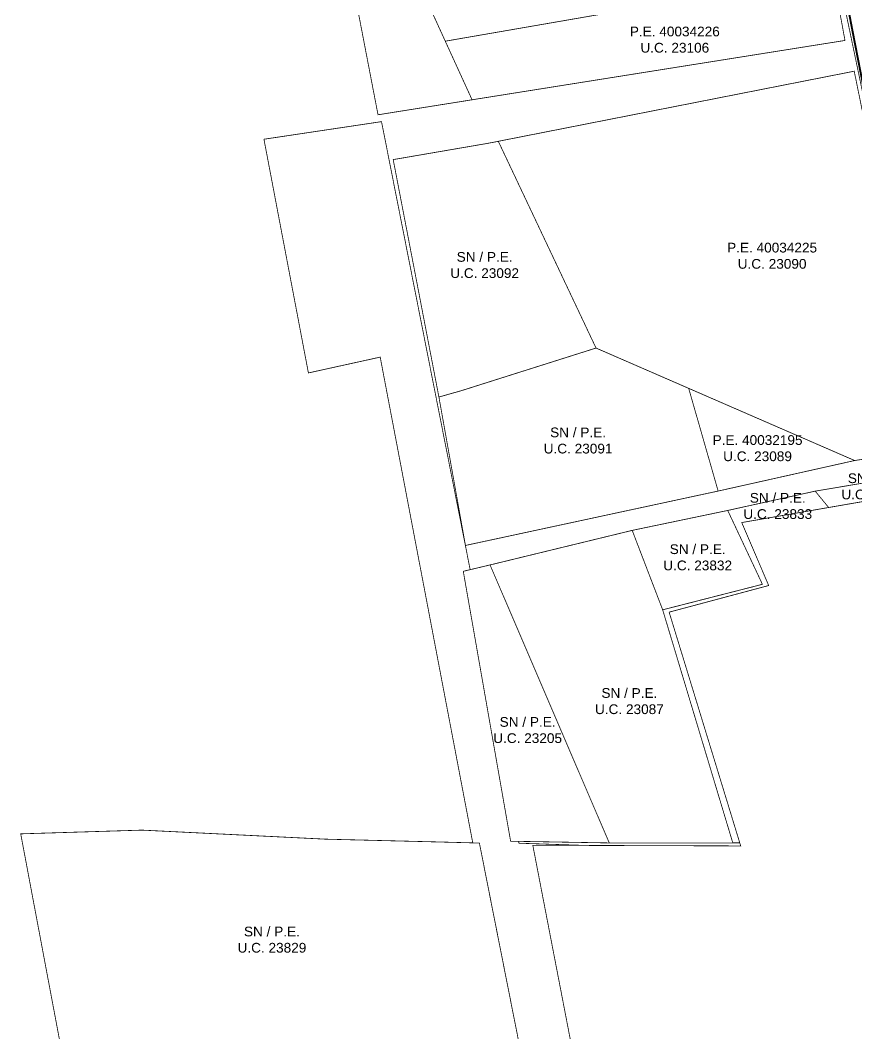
# Model space of a CAD drawing. Header units: metres. Extents: x 561401 to 594056, y 8460144 to 8508504.
# Drawn here: x 586773.5 to 586988.4, y 8500278.2 to 8500538.5 of the extents above; entities that cross this region are included whole.
import ezdxf

# ---------------------------------------------------------------- set-up
doc = ezdxf.new("R2010")
doc.units = ezdxf.units.M
for name, color, linetype in [('1.1. DERECHO DE VIA', 230, 'Continuous'), ('1.2. AFECTADOS BASE GRAFICA SUNARP', 150, 'Continuous'), ('1.2. BASE GRAFICA GORE', 76, 'Continuous'), ('1.2. BASE GRAFICA SUNARP', 150, 'Continuous'), ('1.3 ETIQUETA P.E. Y U.C.', 1, 'Continuous')]:
    doc.layers.add(name, color=color, linetype=linetype)
doc.styles.add('Arial', font='arial.ttf', dxfattribs={"height": 1})

msp = doc.modelspace()

# ---------------------------------------------------------------- linework, layer by layer
at = {"layer": '1.1. DERECHO DE VIA', "color": 230, "linetype": 'Continuous', "lineweight": 40, "ltscale": 0.2, "const_width": 0.5}
msp.add_lwpolyline([(587039.7, 8500260.51), (587035.97, 8500280.16), (587032.29, 8500299.82), (587028.65, 8500319.48), (587024.92, 8500339.13), (587021.1, 8500358.76), (587017.18, 8500378.38), (587013.32, 8500398), (587009.58, 8500417.65), (587005.79, 8500437.29), (587002.04, 8500456.93), (586998.55, 8500476.62), (586994.98, 8500496.3), (586991.15, 8500515.93), (586987.32, 8500535.56), (586983.56, 8500555.2)], dxfattribs=at)
at = {"layer": '1.2. AFECTADOS BASE GRAFICA SUNARP', "color": 64, "linetype": 'Continuous', "lineweight": -3, "const_width": 0.2}
msp.add_lwpolyline([(586978.98, 8500572.03), (587011.1, 8500418.57), (587009.13, 8500418.22), (587059.72, 8500144.85)], dxfattribs=at)
msp.add_lwpolyline([(586891.44, 8500327.2), (586894.09, 8500313.79), (586904.05, 8500263.53), (586914.86, 8500209.74), (586919.03, 8500189.64), (586916.08, 8500189.14), (586927.53, 8500129.08), (586942.83, 8500131.56), (586905.16, 8500326.63), (586905.16, 8500326.63), (586918.49, 8500326.59), (586901.59, 8500327.16), (586901.51, 8500327.63), (586899.46, 8500327.67), (586899.46, 8500327.67), (586887.3, 8500396.99), (586889.07, 8500397.41), (586866.3, 8500512.48), (586836.1, 8500507.96), (586847.52, 8500447.94), (586865.96, 8500452), (586889.74, 8500327.24), (586891.44, 8500327.2)], close=True, dxfattribs=at)
at = {"layer": '1.2. BASE GRAFICA GORE', "color": 64, "linetype": 'Continuous', "lineweight": -3, "const_width": 0.2}
for points in [[(586846.49, 8500612.39), (586865.4, 8500514.24), (586889.56, 8500518.09), (586882.68, 8500533.14), (586874.06, 8500552.01), (586865.96, 8500569.76), (586857.17, 8500589), (586846.49, 8500612.39)], [(586869.3, 8500502.73), (586881.04, 8500441.75), (586886.73, 8500443.36), (586921.4, 8500454.33), (586896.3, 8500507.43), (586893.8, 8500506.94), (586869.3, 8500502.73)], [(586881.04, 8500441.75), (586887.86, 8500403.63), (586952.77, 8500417.6), (586945.2, 8500443.98), (586921.4, 8500454.33), (586886.73, 8500443.36), (586881.04, 8500441.75)], [(587005.93, 8500422.32), (586977.7, 8500417.58), (586981.15, 8500413.38), (587006.79, 8500417.82), (587005.93, 8500422.32)], [(586977.7, 8500417.58), (586955.23, 8500412.62), (586964.14, 8500393.65), (586938.52, 8500387.1), (586956.53, 8500327.24), (586958.32, 8500327.25), (586940.18, 8500386.5), (586965.75, 8500393.34), (586958.83, 8500409.51), (586981.15, 8500413.38), (586977.7, 8500417.58)], [(586930.69, 8500407.5), (586938.52, 8500387.1), (586964.14, 8500393.65), (586955.23, 8500412.62), (586930.69, 8500407.5)], [(586894.18, 8500398.63), (586924.8, 8500327.23), (586956.53, 8500327.24), (586938.52, 8500387.1), (586930.69, 8500407.5), (586894.81, 8500398.78), (586894.18, 8500398.63)], [(586894.18, 8500398.63), (586887.3, 8500396.99), (586899.46, 8500327.67), (586924.8, 8500327.23), (586894.18, 8500398.63)], [(586773.62, 8500329.56), (586784.96, 8500269.35), (586817.47, 8500276.56), (586857.03, 8500271.72), (586857.89, 8500271.61), (586904.05, 8500263.53), (586891.44, 8500327.2), (586881.3, 8500327.47), (586851.83, 8500328.2), (586804.78, 8500330.52), (586773.62, 8500329.56)]]:
    msp.add_lwpolyline(points, close=True, dxfattribs=at)
at = {"layer": '1.2. BASE GRAFICA SUNARP', "color": 64, "linetype": 'Continuous', "lineweight": -3, "const_width": 0.2}
for points in [[(586874.06, 8500552.01), (586882.68, 8500533.14), (586982.21, 8500550.37), (586978.22, 8500572.04), (586874.06, 8500552.01)], [(586882.68, 8500533.14), (586889.56, 8500518.09), (586985.35, 8500533.33), (586982.21, 8500550.37), (586882.68, 8500533.14)], [(586896.3, 8500507.43), (586921.4, 8500454.33), (586945.2, 8500443.98), (586987.83, 8500425.44), (587007.5, 8500428.51), (586987.72, 8500525.43), (586896.3, 8500507.43)], [(586945.2, 8500443.98), (586952.77, 8500417.6), (586987.83, 8500425.44), (586945.2, 8500443.98)], [(587009.13, 8500418.22), (586958.83, 8500409.51), (586965.75, 8500393.34), (586940.18, 8500386.5), (586958.56, 8500326.46), (586927.22, 8500326.56), (586905.16, 8500326.63), (586942.83, 8500131.56), (586949.8, 8500132.69), (587034.74, 8500140.03), (587059.72, 8500144.85), (587009.13, 8500418.22)]]:
    msp.add_lwpolyline(points, close=True, dxfattribs=at)

# ---------------------------------------------------------------- texts
at = {"layer": '1.3 ETIQUETA P.E. Y U.C.', "color": 1, "char_height": 2.5, "attachment_point": 5, "style": 'Arial'}
for s, insert in [('P.E. 40034226\\PU.C. 23106', (586941.64, 8500533.53)), ('P.E. 40034225\\PU.C. 23090', (586966.63, 8500478.02)), ('SN / P.E.\\PU.C. 23092', (586892.79, 8500475.64)), ('SN / P.E.\\PU.C. 23091', (586916.79, 8500430.57)), ('P.E. 40032195\\PU.C. 23089', (586962.89, 8500428.6)), ('SN / P.E.\\PU.C. 23961', (586993.26, 8500418.79)), ('SN / P.E.\\PU.C. 23833', (586968.08, 8500413.76)), ('SN / P.E.\\PU.C. 23832', (586947.51, 8500400.57)), ('SN / P.E.\\PU.C. 23087', (586929.97, 8500363.64)), ('SN / P.E.\\PU.C. 23205', (586903.83, 8500356.21)), ('SN / P.E.\\PU.C. 23829', (586838.15, 8500302.38))]:
    msp.add_mtext(s, dxfattribs=dict(at, insert=insert))

doc.saveas('drawing.dxf')
